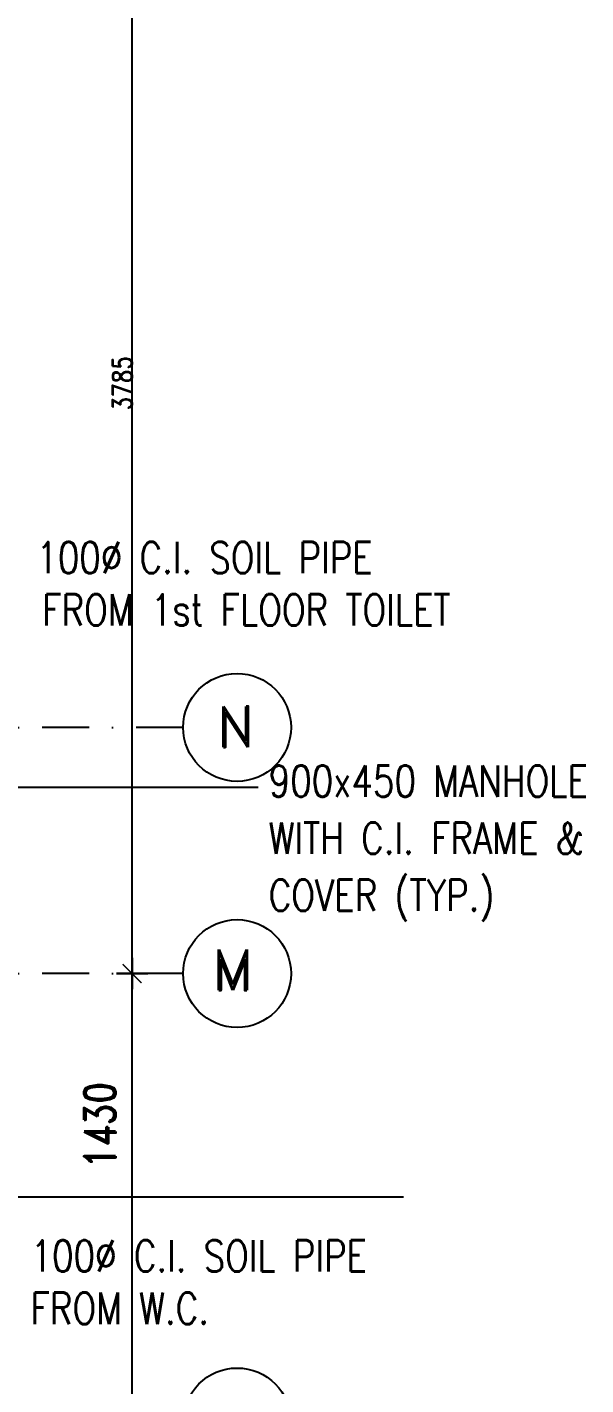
# Model space of a CAD drawing. Extents: x -437689 to -407696, y -55787 to -37037.
# Drawn here: x -433026 to -432135, y -41457 to -39292 of the extents above; entities that cross this region are included whole.
import ezdxf

# ---------------------------------------------------------------- set-up
doc = ezdxf.new("R2010")
doc.units = 0
doc.header["$LTSCALE"] = 150
doc.header["$MEASUREMENT"] = 0
doc.linetypes.add('DASHDOT', pattern=[1, 0.5, -0.25, 0, -0.25])
doc.layers.get('0').update_dxf_attribs({"linetype": 'CONTINUOUS'})
for name, color, linetype in [('2MM', 1, 'CONTINUOUS'), ('DIM', 6, 'CONTINUOUS'), ('DR', 6, 'CONTINUOUS'), ('GRID', 252, 'DASHDOT'), ('TEXT', 7, 'CONTINUOUS')]:
    doc.layers.add(name, color=color, linetype=linetype)
doc.styles.add('RD', font='ROMAND.shx', dxfattribs={"width": 0.8})
doc.styles.add('ROMAND', font='ROMAND', dxfattribs={"height": 300})
doc.styles.add('T', font='romans.shx', dxfattribs={"height": 450})

msp = doc.modelspace()

# ---------------------------------------------------------------- linework, layer by layer
at = {"layer": '2MM'}
for p, q in [((-432858.6, -40825.8), (-432858.6, -40775.8)), ((-432858.6, -40775.8), (-432858.6, -40825.8)), ((-432833.6, -40800.8), (-432883.6, -40800.8)), ((-432883.6, -40800.8), (-432833.6, -40800.8))]:
    msp.add_line(p, q, dxfattribs=at)
at = {"layer": 'DIM', "color": 1, "ltscale": 900}
for p, q in [((-432858.6, -40788.3), (-432858.6, -38920.8)), ((-432858.6, -41503.3), (-432858.6, -40813.3))]:
    msp.add_line(p, q, dxfattribs=at)
at = {"layer": 'DIM', "color": 7, "const_width": 2.5}
for points in [[(-432873.6, -40785.8), (-432843.6, -40815.8)], [(-432843.6, -40815.8), (-432873.6, -40785.8)]]:
    msp.add_lwpolyline(points, dxfattribs=at)
at = {"layer": 'DR', "linetype": 'CONTINUOUS', "ltscale": 900}
msp.add_line((-433556.9, -41156.7), (-432546, -41156.7), dxfattribs=at)
at = {"layer": 'DR'}
msp.add_line((-432548.2, -41156.7), (-432426, -41156.7), dxfattribs=at)
at = {"layer": 'DR', "linetype": 'CONTINUOUS', "ltscale": 900}
msp.add_lwpolyline([(-433530.4, -41027), (-433300.5, -40503.5), (-432707.9, -40503.5), (-432657.5, -40503.5)], dxfattribs=at)
at = {"layer": 'GRID'}
msp.add_line((-432777.2, -40408.3), (-436565.5, -40408.3), dxfattribs=at)
at = {"layer": 'GRID', "color": 9}
msp.add_line((-432777.2, -40800.8), (-436565.5, -40800.8), dxfattribs=at)
at = {"layer": 'TEXT', "linetype": 'CONTINUOUS'}
for centre in [(-432691.2, -40408.3), (-432691.2, -40800.8), (-432691.2, -41515.8)]:
    msp.add_circle(centre, 86, dxfattribs=at)

# ---------------------------------------------------------------- texts
at = {"color": 7, "style": 'RD', "width": 0.8}
for s, height, p in [('3785', 31.5, (-432858.6, -39902.6)), ('1430', 50, (-432885.1, -41111))]:
    msp.add_text(s, height=height, rotation=90, dxfattribs=at).set_placement(p)
at = {"layer": 'TEXT', "style": 'T', "width": 0.8}
for s, p in [('100%%c C.I. SOIL PIPE', (-433011.4, -40162.6)), ('FROM 1st FLOOR TOILET', (-433001.9, -40246)), ('900x450 MANHOLE ', (-432640.7, -40518.8)), ('WITH C.I. FRAME &', (-432640.7, -40609.9)), ('COVER (TYP.)', (-432640.7, -40701)), ('100%%c C.I. SOIL PIPE', (-433020.5, -41276.1)), ('FROM W.C.', (-433020.5, -41359.6))]:
    msp.add_text(s, height=50, dxfattribs=at).set_placement(p)
at = {"layer": 'TEXT', "style": 'ROMAND'}
for s, p in [('N', (-432724.1, -40439.7)), ('M', (-432731.3, -40827.4))]:
    msp.add_text(s, height=65, dxfattribs=at).set_placement(p)

doc.saveas('drawing.dxf')
